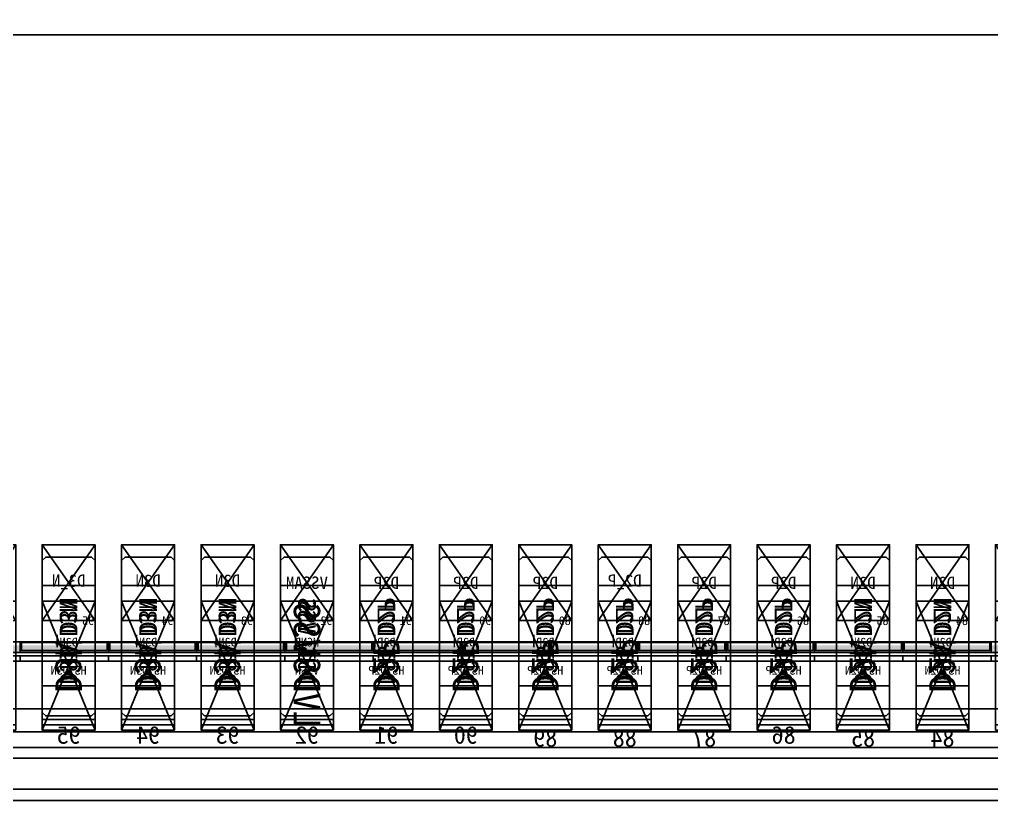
# Model space of a CAD drawing. Header units: millimetres. Extents: x 427 to 2444, y 137 to 817.
# Drawn here: x 1611.971 to 1612.521, y 288.384 to 288.827 of the extents above; entities that cross this region are included whole.
import ezdxf
from ezdxf.enums import TextEntityAlignment as Align

# ---------------------------------------------------------------- set-up
doc = ezdxf.new("R2010")
doc.units = ezdxf.units.MM
for name, color, linetype in [('L0', 211, 'Continuous'), ('L102', 91, 'Continuous'), ('L114', 213, 'Continuous'), ('L240', 60, 'Continuous'), ('L241', 200, 'Continuous'), ('L242', 51, 'Continuous'), ('L245', 53, 'Continuous'), ('L246', 93, 'Continuous'), ('L59', 140, 'Continuous'), ('L63', 4, 'Continuous'), ('L98', 150, 'Continuous')]:
    doc.layers.add(name, color=color, linetype=linetype)
doc.styles.add('txt', font='simhei.ttf')

# ---------------------------------------------------------------- blocks, each defined once
blk = doc.blocks.new('HX8394_F_PAD')
at = {"layer": 'L0'}
blk.add_lwpolyline([(-13.86, -0.4025), (-13.86, 0.4025), (13.86, 0.4025), (13.86, -0.4025), (-13.86, -0.4025)], close=True, dxfattribs=at)
at = {"layer": 'L241'}
blk.add_lwpolyline([(-13.9, -0.435), (-13.9, 0.435), (13.9, 0.435), (13.9, -0.435), (-13.9, -0.435)], close=True, dxfattribs=at)
at = {"layer": 'L242'}
for points in [[(-9.9355, -0.3935), (-9.9375, -0.3915), (-9.9375, -0.3055), (-9.9355, -0.3035), (-9.9095, -0.3035), (-9.9075, -0.3055), (-9.9075, -0.3915), (-9.9095, -0.3935), (-9.9355, -0.3935)], [(-9.8905, -0.3935), (-9.8925, -0.3915), (-9.8925, -0.3055), (-9.8905, -0.3035), (-9.8645, -0.3035), (-9.8625, -0.3055), (-9.8625, -0.3915), (-9.8645, -0.3935), (-9.8905, -0.3935)], [(-9.8455, -0.3935), (-9.8475, -0.3915), (-9.8475, -0.3055), (-9.8455, -0.3035), (-9.8195, -0.3035), (-9.8175, -0.3055), (-9.8175, -0.3915), (-9.8195, -0.3935), (-9.8455, -0.3935)], [(-9.8005, -0.3935), (-9.8025, -0.3915), (-9.8025, -0.3055), (-9.8005, -0.3035), (-9.7745, -0.3035), (-9.7725, -0.3055), (-9.7725, -0.3915), (-9.7745, -0.3935), (-9.8005, -0.3935)], [(-9.7555, -0.3935), (-9.7575, -0.3915), (-9.7575, -0.3055), (-9.7555, -0.3035), (-9.7295, -0.3035), (-9.7275, -0.3055), (-9.7275, -0.3915), (-9.7295, -0.3935), (-9.7555, -0.3935)], [(-9.7105, -0.3935), (-9.7125, -0.3915), (-9.7125, -0.3055), (-9.7105, -0.3035), (-9.6845, -0.3035), (-9.6825, -0.3055), (-9.6825, -0.3915), (-9.6845, -0.3935), (-9.7105, -0.3935)], [(-9.6655, -0.3935), (-9.6675, -0.3915), (-9.6675, -0.3055), (-9.6655, -0.3035), (-9.6395, -0.3035), (-9.6375, -0.3055), (-9.6375, -0.3915), (-9.6395, -0.3935), (-9.6655, -0.3935)], [(-9.6205, -0.3935), (-9.6225, -0.3915), (-9.6225, -0.3055), (-9.6205, -0.3035), (-9.5945, -0.3035), (-9.5925, -0.3055), (-9.5925, -0.3915), (-9.5945, -0.3935), (-9.6205, -0.3935)], [(-9.5755, -0.3935), (-9.5775, -0.3915), (-9.5775, -0.3055), (-9.5755, -0.3035), (-9.5495, -0.3035), (-9.5475, -0.3055), (-9.5475, -0.3915), (-9.5495, -0.3935), (-9.5755, -0.3935)], [(-9.5305, -0.3935), (-9.5325, -0.3915), (-9.5325, -0.3055), (-9.5305, -0.3035), (-9.5045, -0.3035), (-9.5025, -0.3055), (-9.5025, -0.3915), (-9.5045, -0.3935), (-9.5305, -0.3935)], [(-9.4855, -0.3935), (-9.4875, -0.3915), (-9.4875, -0.3055), (-9.4855, -0.3035), (-9.4595, -0.3035), (-9.4575, -0.3055), (-9.4575, -0.3915), (-9.4595, -0.3935), (-9.4855, -0.3935)], [(-9.4405, -0.3935), (-9.4425, -0.3915), (-9.4425, -0.3055), (-9.4405, -0.3035), (-9.4145, -0.3035), (-9.4125, -0.3055), (-9.4125, -0.3915), (-9.4145, -0.3935), (-9.4405, -0.3935)]]:
    blk.add_lwpolyline(points, close=True, dxfattribs=at)
at = {"layer": 'L240', "style": 'txt'}
for s, p in [('HS_D2N', (-9.9225, -0.346834)), ('HS_D2N', (-9.8775, -0.346834)), ('HS_D2P', (-9.8325, -0.346834)), ('HS_D2P', (-9.7875, -0.346834)), ('HS_D2P', (-9.7425, -0.346834)), ('HS_D2P', (-9.6975, -0.346834)), ('HS_D2P', (-9.6525, -0.346834)), ('HS_D2P', (-9.6075, -0.346834)), ('HS_VSS', (-9.5625, -0.346834)), ('HS_D3N', (-9.5175, -0.346834)), ('HS_D3N', (-9.4725, -0.346834)), ('HS_D3N', (-9.4275, -0.346834))]:
    blk.add_text(s, height=0.01, rotation=90, dxfattribs=at).set_placement(p, align=Align.MIDDLE_CENTER)
blk = doc.blocks.new('NTBUMP_73X30')
at = {"color": 5, "linetype": 'Continuous'}
blk.add_lwpolyline([(-0.015, 0.04), (0.015, -0.033), (0.015, 0.04), (-0.015, -0.033)], dxfattribs=at)
at = {"layer": 'L242', "color": 5}
blk.add_lwpolyline([(-0.015, -0.033), (-0.015, 0.04), (0.015, 0.04), (0.015, -0.033), (-0.015, -0.033)], close=True, dxfattribs=at)
blk = doc.blocks.new('ILI9881C_AA_NTBUMP_PM_875UM')
at = {"layer": 'L241'}
blk.add_lwpolyline([(-13.92, -0.4375), (-13.92, 0.4375), (13.92, 0.4375), (13.92, -0.4375), (-13.92, -0.4375)], close=True, dxfattribs=at)
for p in [(-9.9225, -0.3645), (-9.8775, -0.3645), (-9.8325, -0.3645), (-9.7875, -0.3645), (-9.7425, -0.3645), (-9.6975, -0.3645), (-9.6525, -0.3645), (-9.6075, -0.3645), (-9.5625, -0.3645), (-9.5175, -0.3645), (-9.4725, -0.3645), (-9.4275, -0.3645)]:
    blk.add_blockref('NTBUMP_73X30', p)
at = {"layer": 'L246', "style": 'txt'}
for s, p in [('LVDSVSS', (-9.5625, -0.361)), ('D2P', (-9.8325, -0.361)), ('D2P', (-9.7875, -0.361)), ('D2P', (-9.7425, -0.361)), ('D2P', (-9.6975, -0.361)), ('D2P', (-9.6525, -0.361)), ('D2P', (-9.6075, -0.361)), ('D2N', (-9.9225, -0.361)), ('D2N', (-9.8775, -0.361)), ('D3N', (-9.5175, -0.361)), ('D3N', (-9.4725, -0.361)), ('D3N', (-9.4275, -0.361))]:
    blk.add_text(s, height=0.015, rotation=90, dxfattribs=at).set_placement(p, align=Align.MIDDLE_CENTER)
for s, p in [('86', (-9.8325, -0.400279)), ('90', (-9.6525, -0.400279)), ('91', (-9.6075, -0.400279)), ('92', (-9.5625, -0.400279)), ('93', (-9.5175, -0.400279)), ('94', (-9.4725, -0.400279)), ('95', (-9.4275, -0.400279)), ('84', (-9.9225, -0.401945)), ('85', (-9.8775, -0.401945)), ('87', (-9.7875, -0.401945)), ('88', (-9.7425, -0.401945)), ('89', (-9.6975, -0.401945))]:
    blk.add_text(s, height=0.01, dxfattribs=at).set_placement(p, align=Align.MIDDLE_CENTER)
blk = doc.blocks.new('INPUT_BUMP')
at = {"layer": 'L102'}
for points in [[(0.014, 0.04), (0.014, 0.041), (0.015, 0.041), (0.015, 0.04), (0.014, 0.04)], [(0.014, 0.039), (0.014, 0.04), (0.015, 0.04), (0.015, 0.039), (0.014, 0.039)], [(0.015, 0.04), (0.015, 0.041), (0.016, 0.041), (0.016, 0.04), (0.015, 0.04)], [(0.015, 0.039), (0.015, 0.04), (0.016, 0.04), (0.016, 0.039), (0.015, 0.039)]]:
    blk.add_lwpolyline(points, close=True, dxfattribs=at)
at = {"layer": 'L242'}
blk.add_lwpolyline([(0, 0.01), (0, 0.08), (0.03, 0.08), (0.03, 0.01), (0, 0.01)], close=True, dxfattribs=at)
blk = doc.blocks.new('JD9365Z_PAD_20170829_Y880')
at = {"layer": 'L241'}
blk.add_lwpolyline([(-13.95, -0.41), (-13.95, 0.41), (13.95, 0.41), (13.95, -0.41), (-13.95, -0.41)], close=True, dxfattribs=at)
at = {"row_count": 1, "column_count": 554, "row_spacing": 0.08, "column_spacing": 0.045}
blk.add_blockref('INPUT_BUMP', (-12.4575, -0.401), dxfattribs=at)
at = {"layer": 'L240', "style": 'txt'}
for s, p in [('HS_D2N', (-9.9225, -0.360167)), ('HS_D2N', (-9.8775, -0.360167)), ('HS_D2P', (-9.8325, -0.360167)), ('HS_D2P', (-9.7875, -0.360167)), ('HS_D2P', (-9.7425, -0.360167)), ('HS_D2P', (-9.6975, -0.360167)), ('HS_D2P', (-9.6525, -0.360167)), ('HS_D2P', (-9.6075, -0.360167)), ('VSSH', (-9.5625, -0.360167)), ('HS_D3N', (-9.5175, -0.360167)), ('HS_D3N', (-9.4725, -0.360167)), ('HS_D3N', (-9.4275, -0.360167))]:
    blk.add_text(s, height=0.005, dxfattribs=at).set_placement(p, align=Align.MIDDLE_CENTER)
blk = doc.blocks.new('NV3052C3P_BUMP_ORI_20190911')
at = {"layer": 'L241'}
blk.add_lwpolyline([(-13.8, -0.398), (-13.8, 0.398), (13.8, 0.398), (13.8, -0.398), (-13.8, -0.398)], close=True, dxfattribs=at)
at = {"layer": 'L242'}
for points in [[(-9.9375, -0.385), (-9.9375, -0.337), (-9.9075, -0.337), (-9.9075, -0.385), (-9.9375, -0.385)], [(-9.8925, -0.385), (-9.8925, -0.337), (-9.8625, -0.337), (-9.8625, -0.385), (-9.8925, -0.385)], [(-9.8475, -0.385), (-9.8475, -0.337), (-9.8175, -0.337), (-9.8175, -0.385), (-9.8475, -0.385)], [(-9.8025, -0.385), (-9.8025, -0.337), (-9.7725, -0.337), (-9.7725, -0.385), (-9.8025, -0.385)], [(-9.7575, -0.385), (-9.7575, -0.337), (-9.7275, -0.337), (-9.7275, -0.385), (-9.7575, -0.385)], [(-9.7125, -0.385), (-9.7125, -0.337), (-9.6825, -0.337), (-9.6825, -0.385), (-9.7125, -0.385)], [(-9.6675, -0.385), (-9.6675, -0.337), (-9.6375, -0.337), (-9.6375, -0.385), (-9.6675, -0.385)], [(-9.6225, -0.385), (-9.6225, -0.337), (-9.5925, -0.337), (-9.5925, -0.385), (-9.6225, -0.385)], [(-9.5775, -0.385), (-9.5775, -0.337), (-9.5475, -0.337), (-9.5475, -0.385), (-9.5775, -0.385)], [(-9.5325, -0.385), (-9.5325, -0.337), (-9.5025, -0.337), (-9.5025, -0.385), (-9.5325, -0.385)], [(-9.4875, -0.385), (-9.4875, -0.337), (-9.4575, -0.337), (-9.4575, -0.385), (-9.4875, -0.385)], [(-9.4425, -0.385), (-9.4425, -0.337), (-9.4125, -0.337), (-9.4125, -0.385), (-9.4425, -0.385)]]:
    blk.add_lwpolyline(points, close=True, dxfattribs=at)
at = {"layer": 'L245', "style": 'txt'}
for s, p in [('D2N', (-9.922527, -0.360167)), ('D2N', (-9.877527, -0.360167)), ('D2P', (-9.832527, -0.360167)), ('D2P', (-9.787527, -0.360167)), ('D2P', (-9.742527, -0.360167)), ('D2P', (-9.697527, -0.360167)), ('D2P', (-9.652527, -0.360167)), ('D2P', (-9.607527, -0.360167)), ('MGND', (-9.562527, -0.360167)), ('D3N', (-9.517527, -0.360167)), ('D3N', (-9.472527, -0.360167)), ('D3N', (-9.427527, -0.360167))]:
    blk.add_text(s, height=0.005, dxfattribs=at).set_placement(p, align=Align.MIDDLE_CENTER)
blk = doc.blocks.new('BUMP_30_76')
at = {"layer": 'L242'}
blk.add_lwpolyline([(-0.015, -0.0195), (-0.015, 0.0565), (0.015, 0.0565), (0.015, -0.0195), (-0.015, -0.0195)], close=True, dxfattribs=at)
blk = doc.blocks.new('FL11283_A_OTHER')
at = {"layer": 'L102'}
blk.add_lwpolyline([(-13.86, 0), (-13.86, 0.41), (0, 0.41), (0, 0), (-13.86, 0)], close=True, dxfattribs=at)
at = {"layer": 'L241'}
blk.add_lwpolyline([(-13.86, -0.41), (-13.86, 0.41), (13.86, 0.41), (13.86, 0.404), (-13.854, 0.404), (-13.854, -0.404), (13.854, -0.404), (13.854, 0.404), (13.86, 0.404), (13.86, -0.41), (-13.86, -0.41)], close=True, dxfattribs=at)
at = {"layer": 'L59'}
for points in [[(-13.86, -0.41), (-13.86, 0.41), (13.86, 0.41), (13.86, -0.41), (-13.86, -0.41)], [(-13.86, -0.41), (-13.86, 0), (0, 0), (0, -0.41), (-13.86, -0.41)]]:
    blk.add_lwpolyline(points, close=True, dxfattribs=at)
for p in [(-9.9225, -0.3685), (-9.8775, -0.3685), (-9.8325, -0.3685), (-9.7875, -0.3685), (-9.7425, -0.3685), (-9.6975, -0.3685), (-9.6525, -0.3685), (-9.6075, -0.3685), (-9.5625, -0.3685), (-9.5175, -0.3685), (-9.4725, -0.3685), (-9.4275, -0.3685)]:
    blk.add_blockref('BUMP_30_76', p)
at = {"layer": 'L102', "style": 'txt'}
for s, p in [('DSI_D2N', (-9.9225, -0.344334)), ('DSI_D2N', (-9.8775, -0.344334)), ('DSI_D2P', (-9.8325, -0.344334)), ('DSI_D2P', (-9.7875, -0.344334)), ('DSI_D2P', (-9.7425, -0.344334)), ('DSI_D2P', (-9.6975, -0.344334)), ('DSI_D2P', (-9.6525, -0.344334)), ('DSI_D2P', (-9.6075, -0.344334)), ('DSI_VSS', (-9.5625, -0.344334)), ('DSI_D3N', (-9.5175, -0.344334)), ('DSI_D3N', (-9.4725, -0.344334)), ('DSI_D3N', (-9.4275, -0.344334))]:
    blk.add_text(s, height=0.01, rotation=90, dxfattribs=at).set_placement(p, align=Align.MIDDLE_CENTER)
blk = doc.blocks.new('GC9702_ANALOG_PAD_BUMP')
at = {"color": 5, "linetype": 'Continuous'}
blk.add_lwpolyline([(-0.015, 0.0215), (0.015, -0.0215), (0.015, 0.0215), (-0.015, -0.0215)], dxfattribs=at)
at = {"layer": 'L242', "color": 5}
blk.add_lwpolyline([(-0.015, -0.0215), (-0.015, 0.0215), (0.015, 0.0215), (0.015, -0.0215), (-0.015, -0.0215)], close=True, dxfattribs=at)
blk = doc.blocks.new('GC9702_BUMP_NOCOMPENSATION')
at = {"layer": 'L114'}
for points in [[(-10, -0.38), (-10, -0.374), (-9.95, -0.374), (-9.95, -0.38), (-10, -0.38)], [(-10, -0.38), (-10, -0.374), (-9.95, -0.374), (-9.95, -0.38), (-10, -0.38)], [(-9.95, -0.38), (-9.95, -0.374), (-9.9, -0.374), (-9.9, -0.38), (-9.95, -0.38)], [(-9.95, -0.38), (-9.95, -0.374), (-9.9, -0.374), (-9.9, -0.38), (-9.95, -0.38)], [(-9.94926, -0.379), (-9.94926, -0.37443), (-9.90082, -0.37443), (-9.90082, -0.379), (-9.94926, -0.379)], [(-9.94926, -0.379), (-9.94926, -0.37443), (-9.90082, -0.37443), (-9.90082, -0.379), (-9.94926, -0.379)], [(-9.9, -0.38), (-9.9, -0.374), (-9.85, -0.374), (-9.85, -0.38), (-9.9, -0.38)], [(-9.9, -0.38), (-9.9, -0.374), (-9.85, -0.374), (-9.85, -0.38), (-9.9, -0.38)], [(-9.89926, -0.379), (-9.89926, -0.37443), (-9.85082, -0.37443), (-9.85082, -0.379), (-9.89926, -0.379)], [(-9.89926, -0.379), (-9.89926, -0.37443), (-9.85082, -0.37443), (-9.85082, -0.379), (-9.89926, -0.379)], [(-9.85, -0.38), (-9.85, -0.374), (-9.8, -0.374), (-9.8, -0.38), (-9.85, -0.38)], [(-9.85, -0.38), (-9.85, -0.374), (-9.8, -0.374), (-9.8, -0.38), (-9.85, -0.38)], [(-9.84926, -0.379), (-9.84926, -0.37443), (-9.80082, -0.37443), (-9.80082, -0.379), (-9.84926, -0.379)], [(-9.84926, -0.379), (-9.84926, -0.37443), (-9.80082, -0.37443), (-9.80082, -0.379), (-9.84926, -0.379)], [(-9.8, -0.38), (-9.8, -0.374), (-9.75, -0.374), (-9.75, -0.38), (-9.8, -0.38)], [(-9.8, -0.38), (-9.8, -0.374), (-9.75, -0.374), (-9.75, -0.38), (-9.8, -0.38)], [(-9.79926, -0.379), (-9.79926, -0.37443), (-9.75082, -0.37443), (-9.75082, -0.379), (-9.79926, -0.379)], [(-9.79926, -0.379), (-9.79926, -0.37443), (-9.75082, -0.37443), (-9.75082, -0.379), (-9.79926, -0.379)], [(-9.75, -0.38), (-9.75, -0.374), (-9.7, -0.374), (-9.7, -0.38), (-9.75, -0.38)], [(-9.75, -0.38), (-9.75, -0.374), (-9.7, -0.374), (-9.7, -0.38), (-9.75, -0.38)], [(-9.74926, -0.379), (-9.74926, -0.37443), (-9.70082, -0.37443), (-9.70082, -0.379), (-9.74926, -0.379)], [(-9.74926, -0.379), (-9.74926, -0.37443), (-9.70082, -0.37443), (-9.70082, -0.379), (-9.74926, -0.379)], [(-9.7, -0.38), (-9.7, -0.374), (-9.65, -0.374), (-9.65, -0.38), (-9.7, -0.38)], [(-9.7, -0.38), (-9.7, -0.374), (-9.65, -0.374), (-9.65, -0.38), (-9.7, -0.38)], [(-9.69926, -0.379), (-9.69926, -0.37443), (-9.65082, -0.37443), (-9.65082, -0.379), (-9.69926, -0.379)], [(-9.69926, -0.379), (-9.69926, -0.37443), (-9.65082, -0.37443), (-9.65082, -0.379), (-9.69926, -0.379)], [(-9.65, -0.38), (-9.65, -0.374), (-9.6, -0.374), (-9.6, -0.38), (-9.65, -0.38)], [(-9.65, -0.38), (-9.65, -0.374), (-9.6, -0.374), (-9.6, -0.38), (-9.65, -0.38)], [(-9.64926, -0.379), (-9.64926, -0.37443), (-9.60082, -0.37443), (-9.60082, -0.379), (-9.64926, -0.379)], [(-9.64926, -0.379), (-9.64926, -0.37443), (-9.60082, -0.37443), (-9.60082, -0.379), (-9.64926, -0.379)], [(-9.6, -0.38), (-9.6, -0.374), (-9.55, -0.374), (-9.55, -0.38), (-9.6, -0.38)], [(-9.6, -0.38), (-9.6, -0.374), (-9.55, -0.374), (-9.55, -0.38), (-9.6, -0.38)], [(-9.59926, -0.379), (-9.59926, -0.37443), (-9.55082, -0.37443), (-9.55082, -0.379), (-9.59926, -0.379)], [(-9.59926, -0.379), (-9.59926, -0.37443), (-9.55082, -0.37443), (-9.55082, -0.379), (-9.59926, -0.379)], [(-9.55, -0.38), (-9.55, -0.374), (-9.5, -0.374), (-9.5, -0.38), (-9.55, -0.38)], [(-9.55, -0.38), (-9.55, -0.374), (-9.5, -0.374), (-9.5, -0.38), (-9.55, -0.38)], [(-9.54926, -0.379), (-9.54926, -0.37443), (-9.50082, -0.37443), (-9.50082, -0.379), (-9.54926, -0.379)], [(-9.54926, -0.379), (-9.54926, -0.37443), (-9.50082, -0.37443), (-9.50082, -0.379), (-9.54926, -0.379)], [(-9.5, -0.38), (-9.5, -0.374), (-9.45, -0.374), (-9.45, -0.38), (-9.5, -0.38)], [(-9.5, -0.38), (-9.5, -0.374), (-9.45, -0.374), (-9.45, -0.38), (-9.5, -0.38)], [(-9.49926, -0.379), (-9.49926, -0.37443), (-9.45082, -0.37443), (-9.45082, -0.379), (-9.49926, -0.379)], [(-9.49926, -0.379), (-9.49926, -0.37443), (-9.45082, -0.37443), (-9.45082, -0.379), (-9.49926, -0.379)], [(-9.45, -0.38), (-9.45, -0.374), (-9.4, -0.374), (-9.4, -0.38), (-9.45, -0.38)], [(-9.45, -0.38), (-9.45, -0.374), (-9.4, -0.374), (-9.4, -0.38), (-9.45, -0.38)], [(-9.44926, -0.379), (-9.44926, -0.37443), (-9.40082, -0.37443), (-9.40082, -0.379), (-9.44926, -0.379)], [(-9.44926, -0.379), (-9.44926, -0.37443), (-9.40082, -0.37443), (-9.40082, -0.379), (-9.44926, -0.379)], [(-9.4, -0.38), (-9.4, -0.374), (-9.35, -0.374), (-9.35, -0.38), (-9.4, -0.38)], [(-9.4, -0.38), (-9.4, -0.374), (-9.35, -0.374), (-9.35, -0.38), (-9.4, -0.38)]]:
    blk.add_lwpolyline(points, close=True, dxfattribs=at)
at = {"layer": 'L114', "const_width": 0.004}
for points in [[(-10, -0.378), (-9.95, -0.378)], [(-10, -0.378), (-9.95, -0.378)], [(-10, -0.378), (-9.95, -0.378)], [(-10, -0.378), (-9.95, -0.378)], [(-9.95, -0.378), (-9.9, -0.378)], [(-9.95, -0.378), (-9.9, -0.378)], [(-9.95, -0.378), (-9.9, -0.378)], [(-9.95, -0.378), (-9.9, -0.378)], [(-9.9, -0.378), (-9.85, -0.378)], [(-9.9, -0.378), (-9.85, -0.378)], [(-9.9, -0.378), (-9.85, -0.378)], [(-9.9, -0.378), (-9.85, -0.378)], [(-9.85, -0.378), (-9.8, -0.378)], [(-9.85, -0.378), (-9.8, -0.378)], [(-9.85, -0.378), (-9.8, -0.378)], [(-9.85, -0.378), (-9.8, -0.378)], [(-9.8, -0.378), (-9.75, -0.378)], [(-9.8, -0.378), (-9.75, -0.378)], [(-9.8, -0.378), (-9.75, -0.378)], [(-9.8, -0.378), (-9.75, -0.378)], [(-9.75, -0.378), (-9.7, -0.378)], [(-9.75, -0.378), (-9.7, -0.378)], [(-9.75, -0.378), (-9.7, -0.378)], [(-9.75, -0.378), (-9.7, -0.378)], [(-9.7, -0.378), (-9.65, -0.378)], [(-9.7, -0.378), (-9.65, -0.378)], [(-9.7, -0.378), (-9.65, -0.378)], [(-9.7, -0.378), (-9.65, -0.378)], [(-9.65, -0.378), (-9.6, -0.378)], [(-9.65, -0.378), (-9.6, -0.378)], [(-9.65, -0.378), (-9.6, -0.378)], [(-9.65, -0.378), (-9.6, -0.378)], [(-9.6, -0.378), (-9.55, -0.378)], [(-9.6, -0.378), (-9.55, -0.378)], [(-9.6, -0.378), (-9.55, -0.378)], [(-9.6, -0.378), (-9.55, -0.378)], [(-9.55, -0.378), (-9.5, -0.378)], [(-9.55, -0.378), (-9.5, -0.378)], [(-9.55, -0.378), (-9.5, -0.378)], [(-9.55, -0.378), (-9.5, -0.378)], [(-9.5, -0.378), (-9.45, -0.378)], [(-9.5, -0.378), (-9.45, -0.378)], [(-9.5, -0.378), (-9.45, -0.378)], [(-9.5, -0.378), (-9.45, -0.378)], [(-9.45, -0.378), (-9.4, -0.378)], [(-9.45, -0.378), (-9.4, -0.378)], [(-9.45, -0.378), (-9.4, -0.378)], [(-9.45, -0.378), (-9.4, -0.378)], [(-9.4, -0.378), (-9.35, -0.378)], [(-9.4, -0.378), (-9.35, -0.378)], [(-9.4, -0.378), (-9.35, -0.378)], [(-9.4, -0.378), (-9.35, -0.378)]]:
    blk.add_lwpolyline(points, dxfattribs=at)
at = {"layer": 'L241'}
for points in [[(-10, -0.385), (-10, -0.382), (-9.95, -0.382), (-9.95, -0.385), (-10, -0.385)], [(-10, -0.385), (-10, -0.382), (-9.95, -0.382), (-9.95, -0.385), (-10, -0.385)], [(-9.95, -0.385), (-9.95, -0.382), (-9.9, -0.382), (-9.9, -0.385), (-9.95, -0.385)], [(-9.95, -0.385), (-9.95, -0.382), (-9.9, -0.382), (-9.9, -0.385), (-9.95, -0.385)], [(-9.9, -0.385), (-9.9, -0.382), (-9.85, -0.382), (-9.85, -0.385), (-9.9, -0.385)], [(-9.9, -0.385), (-9.9, -0.382), (-9.85, -0.382), (-9.85, -0.385), (-9.9, -0.385)], [(-9.85, -0.385), (-9.85, -0.382), (-9.8, -0.382), (-9.8, -0.385), (-9.85, -0.385)], [(-9.85, -0.385), (-9.85, -0.382), (-9.8, -0.382), (-9.8, -0.385), (-9.85, -0.385)], [(-9.8, -0.385), (-9.8, -0.382), (-9.75, -0.382), (-9.75, -0.385), (-9.8, -0.385)], [(-9.8, -0.385), (-9.8, -0.382), (-9.75, -0.382), (-9.75, -0.385), (-9.8, -0.385)], [(-9.75, -0.385), (-9.75, -0.382), (-9.7, -0.382), (-9.7, -0.385), (-9.75, -0.385)], [(-9.75, -0.385), (-9.75, -0.382), (-9.7, -0.382), (-9.7, -0.385), (-9.75, -0.385)], [(-9.7, -0.385), (-9.7, -0.382), (-9.65, -0.382), (-9.65, -0.385), (-9.7, -0.385)], [(-9.7, -0.385), (-9.7, -0.382), (-9.65, -0.382), (-9.65, -0.385), (-9.7, -0.385)], [(-9.65, -0.385), (-9.65, -0.382), (-9.6, -0.382), (-9.6, -0.385), (-9.65, -0.385)], [(-9.65, -0.385), (-9.65, -0.382), (-9.6, -0.382), (-9.6, -0.385), (-9.65, -0.385)], [(-9.6, -0.385), (-9.6, -0.382), (-9.55, -0.382), (-9.55, -0.385), (-9.6, -0.385)], [(-9.6, -0.385), (-9.6, -0.382), (-9.55, -0.382), (-9.55, -0.385), (-9.6, -0.385)], [(-9.55, -0.385), (-9.55, -0.382), (-9.5, -0.382), (-9.5, -0.385), (-9.55, -0.385)], [(-9.55, -0.385), (-9.55, -0.382), (-9.5, -0.382), (-9.5, -0.385), (-9.55, -0.385)], [(-9.5, -0.385), (-9.5, -0.382), (-9.45, -0.382), (-9.45, -0.385), (-9.5, -0.385)], [(-9.5, -0.385), (-9.5, -0.382), (-9.45, -0.382), (-9.45, -0.385), (-9.5, -0.385)], [(-9.45, -0.385), (-9.45, -0.382), (-9.4, -0.382), (-9.4, -0.385), (-9.45, -0.385)], [(-9.45, -0.385), (-9.45, -0.382), (-9.4, -0.382), (-9.4, -0.385), (-9.45, -0.385)], [(-9.4, -0.385), (-9.4, -0.382), (-9.35, -0.382), (-9.35, -0.385), (-9.4, -0.385)], [(-9.4, -0.385), (-9.4, -0.382), (-9.35, -0.382), (-9.35, -0.385), (-9.4, -0.385)]]:
    blk.add_lwpolyline(points, close=True, dxfattribs=at)
at = {"row_count": 1, "column_count": 554, "row_spacing": 0.043, "column_spacing": 0.045}
blk.add_blockref('GC9702_ANALOG_PAD_BUMP', (-12.4425, -0.3405), dxfattribs=at)
at = {"layer": 'L114', "style": 'txt'}
for s, p in [('84', (-9.9335, -0.362)), ('85', (-9.8885, -0.362)), ('86', (-9.8435, -0.362)), ('87', (-9.7985, -0.362)), ('88', (-9.7535, -0.362)), ('89', (-9.7085, -0.362)), ('90', (-9.6635, -0.362)), ('91', (-9.6185, -0.362)), ('92', (-9.5735, -0.362)), ('93', (-9.5285, -0.362)), ('94', (-9.4835, -0.362)), ('95', (-9.4385, -0.362))]:
    blk.add_text(s, height=0.005, dxfattribs=at).set_placement(p, align=Align.MIDDLE_CENTER)
at = {"layer": 'L98', "style": 'txt'}
for s, p in [('D2_P', (-9.7425, -0.33933)), ('D3N', (-9.5175, -0.33933)), ('D3N', (-9.4725, -0.33933)), ('D3_N', (-9.4275, -0.33933)), ('D2N', (-9.9225, -0.3405)), ('D2N', (-9.8775, -0.3405)), ('D2P', (-9.8325, -0.3405)), ('D2P', (-9.7875, -0.3405)), ('D2P', (-9.6975, -0.3405)), ('D2P', (-9.6525, -0.3405)), ('D2P', (-9.6075, -0.3405)), ('VSSAM', (-9.5625, -0.3405))]:
    blk.add_text(s, height=0.007, dxfattribs=at).set_placement(p, align=Align.MIDDLE_CENTER)
blk = doc.blocks.new('IC_GDS_ALL')
for name, p in [('ILI9881C_AA_NTBUMP_PM_875UM', (0, 0)), ('HX8394_F_PAD', (0, 0.004)), ('GC9702_BUMP_NOCOMPENSATION', (0, 0.0265)), ('NV3052C3P_BUMP_ORI_20190911', (0, 0.0125)), ('JD9365Z_PAD_20170829_Y880', (0, -0.0035)), ('FL11283_A_OTHER', (0, -0.0035))]:
    blk.add_blockref(name, p)
blk = doc.blocks.new('INPUT_PAD')
at = {"layer": 'L63'}
blk.add_lwpolyline([(0.01, -0.043), (0.01, 0.062), (0.04, 0.062), (0.04, -0.043), (0.01, -0.043)], close=True, dxfattribs=at)
blk = doc.blocks.new('IC_PAD_ALL')
at = {"row_count": 1, "column_count": 554, "row_spacing": 0.109, "column_spacing": 0.045}
blk.add_blockref('INPUT_PAD', (1.18, 0), dxfattribs=at)
blk = doc.blocks.new('IC_ALL')
at = {"yscale": -1, "rotation": 180}
blk.add_blockref('IC_GDS_ALL', (14, 0.4375), dxfattribs=at)
blk.add_blockref('IC_PAD_ALL', (0.3525, 0.083))
blk = doc.blocks.new('IC_FPC_OLB_ALL')
blk.add_blockref('IC_ALL', (1.188, 1.0245))

msp = doc.modelspace()

# ---------------------------------------------------------------- block references
msp.add_blockref('IC_FPC_OLB_ALL', (1587.3832, 287.35944))

doc.saveas('drawing.dxf')
